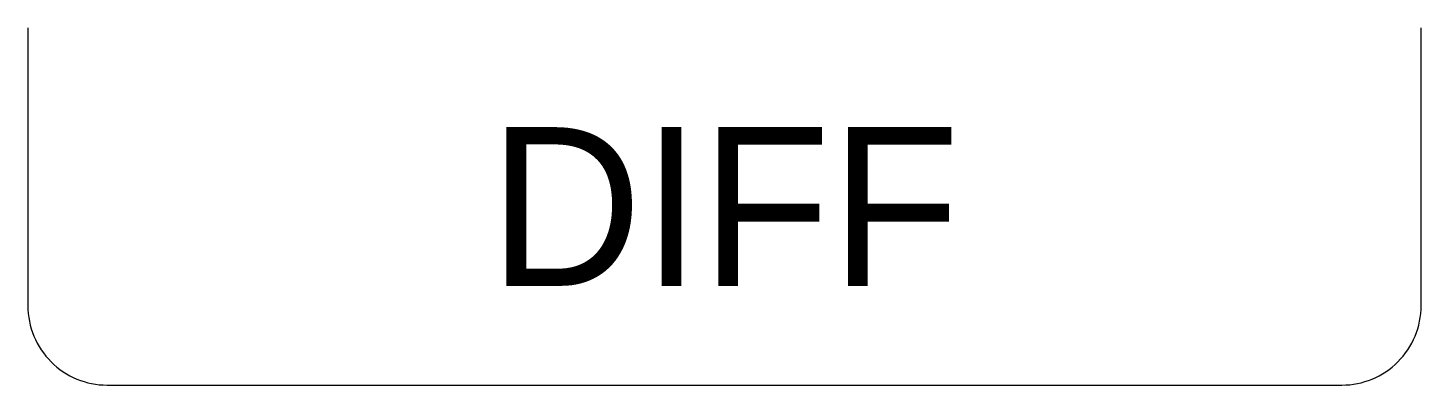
# Model space of a CAD drawing. Extents: x -8.8 to 8.8, y -4.5 to 0.
import ezdxf
from ezdxf.enums import TextEntityAlignment as Align

# ---------------------------------------------------------------- set-up
doc = ezdxf.new("R2010")
doc.units = 0
doc.header["$LTSCALE"] = 10
doc.header["$MEASUREMENT"] = 0
doc.layers.add('~-L18', color=7, linetype='Continuous')

msp = doc.modelspace()

# ---------------------------------------------------------------- linework, layer by layer
at = {"layer": '~-L18'}
msp.add_lwpolyline([(-8.791, 0), (-8.791, -3.5, 0.414214), (-7.791, -4.5), (7.791, -4.5, 0.414214), (8.791, -3.5), (8.791, 0)], format="xyb", dxfattribs=at)

# ---------------------------------------------------------------- texts
msp.add_attdef('DIFF', text='-', height=2).set_placement((0, -2.25), align=Align.MIDDLE_CENTER)

doc.saveas('drawing.dxf')
